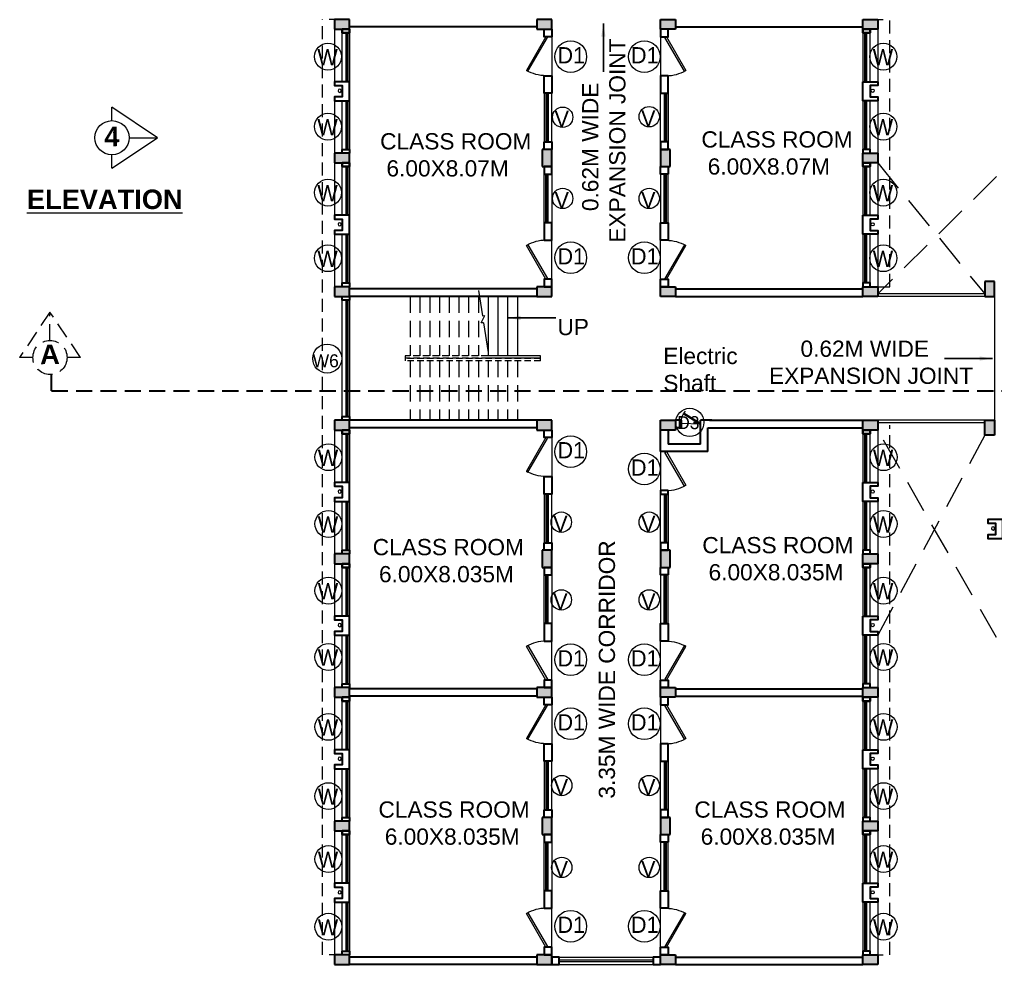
# Model space of a CAD drawing. Header units: millimetres. Extents: x 3614 to 12428, y -844 to 6844.
# Drawn here: x 5689 to 5719.05, y -704.4 to -675.29 of the extents above; entities that cross this region are included whole.
import ezdxf

# ---------------------------------------------------------------- set-up
doc = ezdxf.new("R2010")
doc.units = ezdxf.units.MM
doc.header["$LTSCALE"] = 40
doc.header["$MEASUREMENT"] = 0
doc.linetypes.add('DASHED', pattern=[0.75, 0.5, -0.25])
doc.linetypes.add('DASHED2', pattern=[0.375, 0.25, -0.125])
doc.layers.get('0').update_dxf_attribs({"linetype": 'CONTINUOUS', "lineweight": 20})
for name, color, linetype, lineweight in [('CLL LEV.', 15, 'CONTINUOUS', 18), ('Column', 252, 'CONTINUOUS', 30), ('Column Hatch', 253, 'CONTINUOUS', 13), ('Door', 54, 'CONTINUOUS', 18), ('EXPANSION JOINT', 248, 'CONTINUOUS', 20), ('Fixture', 44, 'CONTINUOUS', 15), ('Hidden', 30, 'DASHED', 18), ('Railing', 23, 'CONTINUOUS', 18), ('Section', 72, 'DASHED2', 30), ('Stair', 1, 'CONTINUOUS', 15), ('TEXT', 7, 'CONTINUOUS', 20), ('title', 7, 'CONTINUOUS', 35), ('Ventilator', 6, 'DASHED', 18), ('Wall', 7, 'CONTINUOUS', 30), ('Window', 150, 'CONTINUOUS', 15), ('Window-Wall', 7, 'CONTINUOUS', 18)]:
    doc.layers.add(name, color=color, linetype=linetype, lineweight=lineweight)
doc.styles.add('DIM', font='arial.ttf')
doc.styles.add('L120', font='simplex.shx', dxfattribs={"height": 1})
doc.styles.get("Standard").update_dxf_attribs({"font": 'txt.shx', "height": 0.03937})
doc.styles.add('STYLE9', font='GOTHIC.TTF')
doc.styles.add('Tabrej', font='GOTHIC.TTF')
doc.styles.add('Tabrej.', font='GOTHIC.TTF', dxfattribs={"height": 1})
doc.dimstyles.get("Standard").update_dxf_attribs({"dimtxt": 0.18, "dimasz": 0.18, "dimexe": 0.18, "dimexo": 0.0625, "dimgap": 0.09, "dimtad": 0, "dimtih": 1, "dimtoh": 1, "dimdec": 4, "dimzin": 0, "dimdsep": 46, "dimtxsty": 'Standard', "dimcen": 0.09, "dimadec": 0, "dimazin": 0, "dimtfac": 1, "dimtdec": 4, "dimtofl": 0, "dimtmove": 0, "dimatfit": 3, "dimfxl": 0, "dimtolj": 1, "dimtzin": 0, "dimarcsym": 0})

# ---------------------------------------------------------------- blocks, each defined once
blk = doc.blocks.new('COLM 530')
at = {"layer": 'Column Hatch'}
h = blk.add_hatch(color=0, dxfattribs=at)
h.dxf.hatch_style = 1
h.paths.add_polyline_path([(5443.518, -633.795), (5443.218, -633.795), (5443.218, -634.325), (5443.518, -634.325)])
at = {"layer": 'Column'}
for p, q in [((5443.518, -633.795), (5443.218, -633.795)), ((5443.218, -633.795), (5443.218, -634.325)), ((5443.518, -634.325), (5443.518, -633.795)), ((5443.218, -634.325), (5443.518, -634.325))]:
    blk.add_line(p, q, dxfattribs=at)
blk = doc.blocks.new('COLUMN 546')
at = {"layer": 'Column Hatch'}
h = blk.add_hatch(color=0, dxfattribs=at)
h.dxf.hatch_style = 1
h.paths.add_polyline_path([(0, 0), (0.3, 0), (0.3, 0.46), (0, 0.46)])
at = {"layer": 'Column'}
for p, q in [((0.3, 0.46), (0, 0.46)), ((0, 0.46), (0, 0)), ((0.3, 0), (0.3, 0.46)), ((0, 0), (0.3, 0))]:
    blk.add_line(p, q, dxfattribs=at)
blk = doc.blocks.new('VENT 2')
at = {"layer": 'Ventilator', "linetype": 'Continuous', "ltscale": 0.02}
for p, q in [((0, 0.182), (1.5, 0.182)), ((0, 0.152), (1.5, 0.152))]:
    blk.add_line(p, q, dxfattribs=at)
at = {"layer": 'Window-Wall'}
for p, q in [((0, 0.23), (1.5, 0.23)), ((0, 0), (0, 0.23)), ((0, 0.115), (1.5, 0.115)), ((1.5, 0), (0, 0)), ((1.5, 0.23), (1.5, 0))]:
    blk.add_line(p, q, dxfattribs=at)
blk = doc.blocks.new('*U18')
for p, q in [((0, 0), (0, -6)), ((40, 0), (40, -6))]:
    blk.add_line(p, q)
blk.add_lwpolyline([(0, 0), (34.6, 20), (35.5, 18.5), (0.9, -1.5)], close=True)
blk.add_arc((0, 0), 40, 0, 30)
blk = doc.blocks.new('DOOR1')
at = {"layer": 'Door'}
blk.add_line((0, 0), (1.2, 0), dxfattribs=at)
at = {"layer": 'Door', "xscale": 0.0300000000000013, "yscale": 0.0300000000000013, "zscale": 0.0300000000000013}
blk.add_blockref('*U18', (0, 0.18), dxfattribs=at)
blk = doc.blocks.new('class 1')
at = {"layer": 'Wall'}
for points in [[(0.23, -0.035), (0, -0.035), (0, -0.265), (0.23, -0.265), (0.23, -0.035)], [(0.23, -1.465), (0, -1.465), (0, -2.005), (0.23, -2.005), (0.23, -1.465)], [(0.23, -3.505), (0, -3.505), (0, -3.735), (0.23, -3.735), (0.23, -3.505)]]:
    blk.add_lwpolyline(points, dxfattribs=at)
at = {"layer": 'Wall', "rotation": 270}
for name, p in [('DOOR1', (0, -0.265)), ('VENT 2', (0, -2.005))]:
    blk.add_blockref(name, p, dxfattribs=at)
blk = doc.blocks.new('WINDOW 1')
at = {"layer": 'CLL LEV.'}
for p, q in [((-0.115, -0.23), (-0.115, -0.46)), ((1.615, -0.23), (1.615, -0.46)), ((-0.115, -0.46), (1.615, -0.46))]:
    blk.add_line(p, q, dxfattribs=at)
at = {"layer": 'Window'}
for p, q in [((0, -0.051), (1.5, -0.051)), ((0, -0.081), (1.5, -0.081))]:
    blk.add_line(p, q, dxfattribs=at)
at = {"layer": 'Window-Wall'}
for p, q in [((0, 0), (1.5, 0)), ((0, -0.23), (0, 0)), ((1.5, 0), (1.5, -0.23)), ((0, -0.115), (1.5, -0.115)), ((1.5, -0.23), (0, -0.23))]:
    blk.add_line(p, q, dxfattribs=at)
blk = doc.blocks.new('SHAFT2')
at = {"layer": 'Fixture'}
blk.add_circle((0.302, 0.307), 0.05, dxfattribs=at)
at = {"layer": 'Wall'}
blk.add_lwpolyline([(0, 0.585), (0.46, 0.585), (0.46, 0.47), (0.23, 0.47), (0.23, 0.115), (0.46, 0.115), (0.46, 0), (0, 0), (0, 0.585)], dxfattribs=at)
blk = doc.blocks.new('Door - Left Hung 36 in.')
at = {"layer": 'Door'}
blk.add_line((0.8, -1.3), (35.9, -1.3), dxfattribs=at)
blk.add_lwpolyline([(0.8, -1.3), (0, 0), (31.2, 18), (31.9, 16.7)], close=True, dxfattribs=at)
blk.add_arc((0, 0), 36, 0, 37.3101, dxfattribs=at)
blk = doc.blocks.new('drt')
at = {"layer": 'TEXT', "ltscale": 0.05}
for p, q in [((7.106, 2.255), (7.106, 2.667)), ((8.505, 1.729), (7.106, 2.667)), ((7.106, 0.79), (8.505, 1.729)), ((7.632, 1.729), (8.505, 1.729)), ((7.106, 0.79), (7.106, 1.203))]:
    blk.add_line(p, q, dxfattribs=at)
blk.add_circle((7.106, 1.729), 0.526, dxfattribs=at)
at = {"layer": 'TEXT', "insert": (6.865, 2.063), "char_height": 0.6, "attachment_point": 1, "rotation": 1.0017, "style": 'Tabrej.'}
blk.add_mtext_dynamic_manual_height_columns('{\\fArial|b1|i0|c0|p34;4}', width=20.54056, gutter_width=5, heights=[0], dxfattribs=at)
at = {"layer": 'TEXT', "insert": (4.487, 0.133), "char_height": 0.6, "attachment_point": 1, "style": 'Tabrej.'}
blk.add_mtext_dynamic_manual_height_columns('{\\fArial|b1|i0|c0|p34;\\LELEVATION }', width=20.54056, gutter_width=5, heights=[0], dxfattribs=at)
blk = doc.blocks.new('projdc')
at = {"layer": 'Hidden', "ltscale": 0.02}
for p, q in [((5531.832, -339.039), (5531.832, -310.234)), ((5532.432, -310.234), (5531.832, -310.234)), ((5548.702, -310.234), (5549.302, -310.234)), ((5549.302, -318.466), (5549.302, -310.234)), ((5549.302, -339.039), (5549.302, -322.731)), ((5532.432, -339.039), (5531.832, -339.039)), ((5548.702, -339.039), (5549.302, -339.039))]:
    blk.add_line(p, q, dxfattribs=at)
at = {"layer": 'Hidden', "ltscale": 0.05}
blk.add_line((5548.702, -318.464), (5549.302, -318.466), dxfattribs=at)
blk = doc.blocks.new('DDDD')
at = {"layer": 'TEXT', "color": 3, "ltscale": 0.2}
blk.add_circle((2085.909, -1030.934), 0.488, dxfattribs=at)
at = {"layer": 'TEXT', "color": 3, "style": 'STYLE9'}
blk.add_text('D1', height=0.5, dxfattribs=at).set_placement((2085.496, -1031.139))
blk = doc.blocks.new('shaft dooerr')
at = {"layer": 'TEXT', "color": 3, "ltscale": 0.2}
blk.add_circle((5444.341, -671.654), 0.435, dxfattribs=at)
at = {"layer": 'TEXT', "color": 3, "style": 'STYLE9'}
blk.add_text('D3', height=0.4, dxfattribs=at).set_placement((5443.954, -671.86))
blk = doc.blocks.new('W')
at = {"layer": 'TEXT', "color": 3}
blk.add_circle((2080.863, -1087.688), 0.414, dxfattribs=at)
at = {"layer": 'TEXT', "color": 3, "style": 'STYLE9'}
blk.add_text('W', height=0.5, dxfattribs=at).set_placement((2080.534, -1087.956))
blk = doc.blocks.new('VVV')
at = {"layer": 'TEXT', "color": 3, "ltscale": 0.2}
blk.add_circle((2082.528, -1073.943), 0.314, dxfattribs=at)
at = {"layer": 'TEXT', "color": 3, "style": 'STYLE9'}
blk.add_text('V', height=0.5, dxfattribs=at).set_placement((2082.277, -1074.243))
blk = doc.blocks.new('GFGRG')
at = {"layer": 'TEXT', "color": 3}
blk.add_circle((5531.941, -685.736), 0.448, dxfattribs=at)
at = {"layer": 'TEXT', "color": 3, "style": 'STYLE9'}
blk.add_text('W6', height=0.4, dxfattribs=at).set_placement((5531.494, -686.004))
blk = doc.blocks.new('BDHVBFH')
at = {"layer": 'Section', "color": 7, "linetype": 'ByBlock', "lineweight": 20, "ltscale": 0.05}
for p, q in [((5432.399, -574.787), (5431.461, -576.186)), ((5432.399, -575.66), (5432.399, -574.787)), ((5433.338, -576.186), (5432.399, -574.787)), ((5431.873, -576.186), (5431.461, -576.186)), ((5433.338, -576.186), (5432.925, -576.186))]:
    blk.add_line(p, q, dxfattribs=at)
blk.add_circle((5432.399, -576.186), 0.526, dxfattribs=at)
blk = doc.blocks.new('SEC AA')
at = {"layer": 'Section', "ltscale": 0.05}
for q in [(5428.116, -321.164), (5509.295, -321.664)]:
    blk.add_line((5428.116, -321.664), q, dxfattribs=at)
at = {"layer": 'Section'}
blk.add_blockref('BDHVBFH', (-4.334, 255.545), dxfattribs=at)
at = {"layer": 'Section', "insert": (5427.753, -320.249), "char_height": 0.6, "attachment_point": 1, "rotation": 1.0017, "style": 'Tabrej'}
blk.add_mtext_dynamic_manual_height_columns('{\\fArial|b1|i0|c0|p34;A}', width=20.54056, gutter_width=5, heights=[0], dxfattribs=at)

msp = doc.modelspace()

# ---------------------------------------------------------------- linework, layer by layer
at = {"layer": 'EXPANSION JOINT', "linetype": 'ByBlock', "ltscale": 0.05}
msp.add_line((5719.0194, -683.8225), (5719.0194, -687.6375), dxfattribs=at)
at = {"layer": 'Railing', "linetype": 'ByBlock', "ltscale": 0.05}
for p, q in [((5718.7194, -683.7425), (5715.4264, -683.7425)), ((5718.7194, -683.8225), (5715.4264, -683.8225)), ((5705.0414, -685.6525), (5703.4149, -685.6525)), ((5705.0414, -685.7275), (5703.4269, -685.7275)), ((5705.0414, -685.7275), (5705.0414, -685.6525)), ((5718.7194, -687.6375), (5715.4264, -687.6375)), ((5718.7194, -687.7175), (5715.4264, -687.7175))]:
    msp.add_line(p, q, dxfattribs=at)
at = {"layer": 'Railing', "linetype": 'DASHED2', "ltscale": 0.02}
for p, q in [((5703.4148, -685.6525), (5700.8764, -685.6525)), ((5700.8764, -685.6525), (5700.8764, -685.7275)), ((5703.4267, -685.7275), (5700.8764, -685.7275)), ((5705.0414, -685.7325), (5700.8764, -685.7325)), ((5700.8764, -685.7325), (5700.8764, -685.8075)), ((5705.0414, -685.8075), (5700.8764, -685.8075)), ((5705.0414, -685.8075), (5705.0414, -685.7325))]:
    msp.add_line(p, q, dxfattribs=at)
at = {"layer": 'Stair', "linetype": 'DASHED2', "ltscale": 0.05}
for p, q in [((5701.0264, -683.8225), (5701.0264, -685.6525)), ((5701.3264, -683.8225), (5701.3264, -685.6525)), ((5701.6264, -683.8225), (5701.6264, -685.6525)), ((5701.9264, -683.8225), (5701.9264, -685.6525)), ((5702.2264, -683.8225), (5702.2264, -685.6525)), ((5702.5264, -683.8225), (5702.5264, -685.6525)), ((5702.8264, -683.8225), (5702.8264, -685.6525)), ((5703.1264, -683.8225), (5703.1264, -685.6525)), ((5701.0264, -685.8075), (5701.0264, -687.6375)), ((5701.3264, -685.8075), (5701.3264, -687.6375)), ((5701.6264, -685.8075), (5701.6264, -687.6375)), ((5701.9264, -685.8075), (5701.9264, -687.6375)), ((5702.2264, -685.8075), (5702.2264, -687.6375)), ((5702.5264, -685.8075), (5702.5264, -687.6375)), ((5702.8264, -685.8075), (5702.8264, -687.6375)), ((5703.1264, -685.8075), (5703.1264, -687.6375)), ((5703.4264, -685.8075), (5703.4264, -687.6375)), ((5703.7264, -685.8075), (5703.7264, -687.6375)), ((5704.0264, -685.8075), (5704.0264, -687.6375)), ((5704.3264, -685.8075), (5704.3264, -687.6375))]:
    msp.add_line(p, q, dxfattribs=at)
at = {"layer": 'Stair', "ltscale": 0.05}
for p, q in [((5703.4264, -683.8225), (5703.4264, -685.6525)), ((5703.7264, -683.8225), (5703.7264, -685.6525)), ((5704.0264, -683.8225), (5704.0264, -685.6525)), ((5704.3264, -683.8225), (5704.3264, -685.6525))]:
    msp.add_line(p, q, dxfattribs=at)
at = {"layer": 'TEXT', "ltscale": 0.05}
for p, q in [((5703.1264, -683.6385), (5703.2487, -684.4149)), ((5703.2122, -684.6341), (5703.3288, -684.4093)), ((5703.2825, -684.6297), (5703.2122, -684.6341)), ((5703.2487, -684.4149), (5703.3288, -684.4093)), ((5703.2825, -684.6297), (5703.4264, -685.5435))]:
    msp.add_line(p, q, dxfattribs=at)
at = {"layer": 'title', "ltscale": 0.05}
msp.add_line((5703.2433, -684.3809), (5703.2433, -684.3809), dxfattribs=at)
at = {"layer": 'Wall'}
for p, q in [((5704.9264, -675.5225), (5699.1564, -675.5225)), ((5709.1964, -675.5225), (5714.9664, -675.5225)), ((5704.9264, -683.5925), (5699.1564, -683.5925)), ((5709.1964, -683.5925), (5714.9664, -683.5925)), ((5704.9264, -683.8225), (5699.1564, -683.8225)), ((5709.1964, -683.8225), (5714.9664, -683.8225)), ((5704.9264, -687.6375), (5699.1564, -687.6375)), ((5709.3664, -687.6375), (5709.1964, -687.6375)), ((5709.3664, -687.6375), (5709.3665, -687.8674)), ((5709.9664, -688.3675), (5709.9664, -687.6375)), ((5710.3114, -687.6375), (5709.9664, -687.6375)), ((5710.2425, -687.6375), (5714.9664, -687.6375)), ((5704.9264, -687.8675), (5699.1564, -687.8675)), ((5708.7364, -688.5975), (5708.7364, -687.9375)), ((5708.9664, -687.9375), (5708.9664, -688.3675)), ((5709.3665, -687.8674), (5709.1964, -687.8675)), ((5710.1964, -687.8675), (5714.9664, -687.8675)), ((5710.1964, -688.5975), (5710.1964, -687.8675)), ((5709.9664, -688.3675), (5708.9664, -688.3675)), ((5708.9664, -688.5975), (5708.7364, -688.5975)), ((5710.1964, -688.5975), (5708.9664, -688.5975)), ((5704.9264, -695.9025), (5699.1564, -695.9025)), ((5709.1964, -695.9025), (5714.9664, -695.9025)), ((5704.9264, -696.1325), (5699.1564, -696.1325)), ((5709.1964, -696.1325), (5714.9664, -696.1325)), ((5704.9264, -704.1675), (5699.1564, -704.1675)), ((5709.1964, -704.1675), (5714.9664, -704.1675)), ((5704.9264, -704.3975), (5699.1564, -704.3975)), ((5709.1964, -704.3975), (5714.9664, -704.3975))]:
    msp.add_line(p, q, dxfattribs=at)
for points in [[(5698.9264, -675.5925), (5698.9264, -675.7075), (5699.1564, -675.7075), (5699.1564, -675.5925), (5698.9264, -675.5925)], [(5698.9264, -675.7075), (5698.9264, -675.5925), (5699.1564, -675.5925), (5699.1564, -675.7075), (5698.9264, -675.7075)], [(5715.1964, -675.5925), (5715.1964, -675.7075), (5714.9664, -675.7075), (5714.9664, -675.5925), (5715.1964, -675.5925)], [(5715.1964, -675.7075), (5715.1964, -675.5925), (5714.9664, -675.5925), (5714.9664, -675.7075), (5715.1964, -675.7075)], [(5698.9264, -679.4075), (5698.9264, -679.2925), (5699.1564, -679.2925), (5699.1564, -679.4075), (5698.9264, -679.4075)], [(5715.1964, -679.4075), (5715.1964, -679.2925), (5714.9664, -679.2925), (5714.9664, -679.4075), (5715.1964, -679.4075)], [(5698.9264, -679.7075), (5698.9264, -679.8225), (5699.1564, -679.8225), (5699.1564, -679.7075), (5698.9264, -679.7075)], [(5698.9264, -679.8225), (5698.9264, -679.7075), (5699.1564, -679.7075), (5699.1564, -679.8225), (5698.9264, -679.8225)], [(5715.1964, -679.7075), (5715.1964, -679.8225), (5714.9664, -679.8225), (5714.9664, -679.7075), (5715.1964, -679.7075)], [(5715.1964, -679.8225), (5715.1964, -679.7075), (5714.9664, -679.7075), (5714.9664, -679.8225), (5715.1964, -679.8225)], [(5698.9264, -683.5225), (5698.9264, -683.4075), (5699.1564, -683.4075), (5699.1564, -683.5225), (5698.9264, -683.5225)], [(5715.1964, -683.5225), (5715.1964, -683.4075), (5714.9664, -683.4075), (5714.9664, -683.5225), (5715.1964, -683.5225)], [(5698.9264, -683.9375), (5698.9264, -683.8225), (5699.1564, -683.8225), (5699.1564, -683.9375), (5698.9264, -683.9375)], [(5698.9264, -687.6375), (5698.9264, -687.5225), (5699.1564, -687.5225), (5699.1564, -687.6375), (5698.9264, -687.6375)], [(5698.9264, -687.9375), (5698.9264, -688.0525), (5699.1564, -688.0525), (5699.1564, -687.9375), (5698.9264, -687.9375)], [(5698.9264, -688.0525), (5698.9264, -687.9375), (5699.1564, -687.9375), (5699.1564, -688.0525), (5698.9264, -688.0525)], [(5715.1964, -687.9375), (5715.1964, -688.0525), (5714.9664, -688.0525), (5714.9664, -687.9375), (5715.1964, -687.9375)], [(5715.1964, -688.0525), (5715.1964, -687.9375), (5714.9664, -687.9375), (5714.9664, -688.0525), (5715.1964, -688.0525)], [(5708.9664, -689.7975), (5708.7364, -689.7975), (5708.7364, -689.9083), (5708.9664, -689.9083), (5708.9664, -689.7975)], [(5708.9664, -691.4083), (5708.7364, -691.4083), (5708.7364, -691.6383), (5708.9664, -691.6383), (5708.9664, -691.4083)], [(5698.9264, -691.7525), (5698.9264, -691.6375), (5699.1564, -691.6375), (5699.1564, -691.7525), (5698.9264, -691.7525)], [(5715.1964, -691.7525), (5715.1964, -691.6375), (5714.9664, -691.6375), (5714.9664, -691.7525), (5715.1964, -691.7525)], [(5698.9264, -692.0525), (5698.9264, -692.1675), (5699.1564, -692.1675), (5699.1564, -692.0525), (5698.9264, -692.0525)], [(5698.9264, -692.1675), (5698.9264, -692.0525), (5699.1564, -692.0525), (5699.1564, -692.1675), (5698.9264, -692.1675)], [(5715.1964, -692.0525), (5715.1964, -692.1675), (5714.9664, -692.1675), (5714.9664, -692.0525), (5715.1964, -692.0525)], [(5715.1964, -692.1675), (5715.1964, -692.0525), (5714.9664, -692.0525), (5714.9664, -692.1675), (5715.1964, -692.1675)], [(5698.9264, -695.8675), (5698.9264, -695.7525), (5699.1564, -695.7525), (5699.1564, -695.8675), (5698.9264, -695.8675)], [(5715.1964, -695.8675), (5715.1964, -695.7525), (5714.9664, -695.7525), (5714.9664, -695.8675), (5715.1964, -695.8675)], [(5698.9264, -696.1675), (5698.9264, -696.2825), (5699.1564, -696.2825), (5699.1564, -696.1675), (5698.9264, -696.1675)], [(5698.9264, -696.2825), (5698.9264, -696.1675), (5699.1564, -696.1675), (5699.1564, -696.2825), (5698.9264, -696.2825)], [(5705.1564, -696.1675), (5705.3864, -696.1675), (5705.3864, -696.3975), (5705.1564, -696.3975), (5705.1564, -696.1675)], [(5708.9664, -696.1675), (5708.7364, -696.1675), (5708.7364, -696.3975), (5708.9664, -696.3975), (5708.9664, -696.1675)], [(5715.1964, -696.1675), (5715.1964, -696.2825), (5714.9664, -696.2825), (5714.9664, -696.1675), (5715.1964, -696.1675)], [(5715.1964, -696.2825), (5715.1964, -696.1675), (5714.9664, -696.1675), (5714.9664, -696.2825), (5715.1964, -696.2825)], [(5705.1564, -697.5975), (5705.3864, -697.5975), (5705.3864, -698.1375), (5705.1564, -698.1375), (5705.1564, -697.5975)], [(5708.9664, -697.5975), (5708.7364, -697.5975), (5708.7364, -698.1375), (5708.9664, -698.1375), (5708.9664, -697.5975)], [(5705.1564, -699.6375), (5705.3864, -699.6375), (5705.3864, -699.8675), (5705.1564, -699.8675), (5705.1564, -699.6375)], [(5708.9664, -699.6375), (5708.7364, -699.6375), (5708.7364, -699.8675), (5708.9664, -699.8675), (5708.9664, -699.6375)], [(5698.9264, -699.9825), (5698.9264, -699.8675), (5699.1564, -699.8675), (5699.1564, -699.9825), (5698.9264, -699.9825)], [(5715.1964, -699.9825), (5715.1964, -699.8675), (5714.9664, -699.8675), (5714.9664, -699.9825), (5715.1964, -699.9825)], [(5698.9264, -700.2825), (5698.9264, -700.3975), (5699.1564, -700.3975), (5699.1564, -700.2825), (5698.9264, -700.2825)], [(5698.9264, -700.3975), (5698.9264, -700.2825), (5699.1564, -700.2825), (5699.1564, -700.3975), (5698.9264, -700.3975)], [(5715.1964, -700.2825), (5715.1964, -700.3975), (5714.9664, -700.3975), (5714.9664, -700.2825), (5715.1964, -700.2825)], [(5715.1964, -700.3975), (5715.1964, -700.2825), (5714.9664, -700.2825), (5714.9664, -700.3975), (5715.1964, -700.3975)], [(5705.1564, -700.6267), (5705.3864, -700.6267), (5705.3864, -700.3967), (5705.1564, -700.3967), (5705.1564, -700.6267)], [(5708.9664, -700.6275), (5708.7364, -700.6275), (5708.7364, -700.3975), (5708.9664, -700.3975), (5708.9664, -700.6275)], [(5705.1564, -702.6675), (5705.3864, -702.6675), (5705.3864, -702.1267), (5705.1564, -702.1267), (5705.1564, -702.6675)], [(5708.9664, -702.6675), (5708.7364, -702.6675), (5708.7364, -702.1275), (5708.9664, -702.1275), (5708.9664, -702.6675)], [(5705.1564, -704.0975), (5705.3864, -704.0975), (5705.3864, -703.8675), (5705.1564, -703.8675), (5705.1564, -704.0975)], [(5708.9664, -704.0975), (5708.7364, -704.0975), (5708.7364, -703.8675), (5708.9664, -703.8675), (5708.9664, -704.0975)], [(5698.9264, -704.0975), (5698.9264, -703.9825), (5699.1564, -703.9825), (5699.1564, -704.0975), (5698.9264, -704.0975)], [(5705.6164, -704.3975), (5705.6164, -704.1675), (5705.3864, -704.1675), (5705.3864, -704.3975), (5705.6164, -704.3975)], [(5708.7364, -704.3975), (5708.7364, -704.1675), (5708.5064, -704.1675), (5708.5064, -704.3975), (5708.7364, -704.3975)], [(5715.1964, -704.0975), (5715.1964, -703.9825), (5714.9664, -703.9825), (5714.9664, -704.0975), (5715.1964, -704.0975)]]:
    msp.add_lwpolyline(points, dxfattribs=at)
at = {"layer": 'Window'}
for p, q in [((5699.0754, -683.9375), (5699.0754, -687.5225)), ((5699.1054, -683.9375), (5699.1054, -687.5225))]:
    msp.add_line(p, q, dxfattribs=at)
at = {"layer": 'Window', "linetype": 'ByBlock', "ltscale": 0.05}
for p, q in [((5705.6164, -704.2575), (5708.5064, -704.2575)), ((5705.6164, -704.3075), (5708.5064, -704.3075))]:
    msp.add_line(p, q, dxfattribs=at)
at = {"layer": 'Window-Wall', "linetype": 'DASHED', "ltscale": 0.05}
for p, q in [((5715.4264, -679.7075), (5718.7194, -683.7425)), ((5719.0814, -680.1325), (5715.4264, -683.7425)), ((5719.0814, -694.3275), (5715.4264, -687.9375)), ((5718.7194, -688.0975), (5715.4264, -694.2525))]:
    msp.add_line(p, q, dxfattribs=at)
at = {"layer": 'Window-Wall'}
for p, q in [((5698.9264, -687.5225), (5698.9264, -683.9375)), ((5699.0414, -683.9375), (5699.0414, -687.5225)), ((5699.1564, -683.9375), (5699.1564, -687.5225)), ((5699.1564, -687.5225), (5698.9264, -687.5225))]:
    msp.add_line(p, q, dxfattribs=at)
at = {"layer": 'Window-Wall', "linetype": 'ByBlock', "ltscale": 0.05}
for p, q in [((5705.6164, -704.1675), (5708.5064, -704.1675)), ((5705.6164, -704.3975), (5708.5064, -704.3975))]:
    msp.add_line(p, q, dxfattribs=at)

# ---------------------------------------------------------------- block references
at = {"color": 7, "extrusion": (0, 0, -1), "xscale": -1, "zscale": -1, "rotation": 270}
for p in [(-5699.1564, -675.5925), (-5705.3864, -675.5925), (-5699.1564, -679.7075), (-5699.1564, -683.8225), (-5705.3864, -683.8225), (-5699.1564, -687.9375), (-5705.3864, -687.9375), (-5699.1564, -692.0525), (-5699.1564, -696.1675), (-5705.3864, -696.1675), (-5699.1564, -700.2825), (-5699.1564, -704.3975), (-5705.3864, -704.3975)]:
    msp.add_blockref('COLUMN 546', p, dxfattribs=at)
at = {"color": 7, "extrusion": (0, 0, -1), "zscale": -1}
for p, rotation in [((-5708.7364, -675.5925), 90.00000000000001), ((-5714.9664, -675.5925), 90.00000000000001), ((-5714.9664, -679.7075), 90.00000000000001), ((-5708.7364, -683.8225), 90.00000000000001), ((-5714.9664, -683.8225), 90.00000000000001), ((-5708.7364, -687.9375), 90.00000000000001), ((-5714.9664, -687.9375), 90.00000000000001), ((-5718.7194, -687.6375), 180), ((-5714.9664, -692.0525), 90.00000000000001), ((-5708.7364, -696.1675), 90.00000000000001), ((-5714.9664, -696.1675), 90.00000000000001), ((-5714.9664, -700.2825), 90.00000000000001), ((-5708.7364, -704.3975), 90.00000000000001), ((-5714.9664, -704.3975), 90.00000000000001)]:
    msp.add_blockref('COLUMN 546', p, dxfattribs=dict(at, rotation=rotation))
at = {"linetype": 'ByBlock', "xscale": -1}
for p in [(5705.3864, -675.5575), (5705.3864, -687.9025)]:
    msp.add_blockref('class 1', p, dxfattribs=at)
at = {"linetype": 'ByBlock'}
for name, p in [('class 1', (5708.7364, -675.5575)), ('SHAFT2', (5714.9664, -677.7925)), ('SHAFT2', (5714.9664, -681.9075)), ('SHAFT2', (5714.9664, -690.1375)), ('SHAFT2', (5714.9664, -694.2525)), ('SHAFT2', (5714.9664, -698.3675)), ('SHAFT2', (5714.9664, -702.4825))]:
    msp.add_blockref(name, p, dxfattribs=at)
at = {"linetype": 'ByBlock', "extrusion": (0, 0, -1), "zscale": -1}
for p in [(-5699.1564, -677.7925), (-5699.1564, -681.9075), (-5699.1564, -690.1375), (-5719.2764, -691.275), (-5699.1564, -694.2525), (-5699.1564, -698.3675), (-5699.1564, -702.4825)]:
    msp.add_blockref('SHAFT2', p, dxfattribs=at)
for p in [(261.8686, -45.4976), (265.5186, -45.4976), (261.8686, -57.8434), (265.5186, -57.8434), (261.8686, -66.0726), (265.5186, -66.0726)]:
    msp.add_blockref('COLM 530', p)
at = {"linetype": 'ByBlock', "rotation": 180}
for p in [(5705.3864, -683.5575), (5705.3864, -695.9025)]:
    msp.add_blockref('class 1', p, dxfattribs=at)
at = {"linetype": 'ByBlock', "xscale": -1, "rotation": 180}
for p in [(5708.7364, -683.5575), (5708.7364, -695.9025)]:
    msp.add_blockref('class 1', p, dxfattribs=at)
at = {"color": 7, "extrusion": (0, 0, -1), "xscale": -1, "zscale": -1}
msp.add_blockref('COLUMN 546', (-5718.7194, -683.8225), dxfattribs=at)
at = {"layer": 'CLL LEV.', "rotation": 270}
for p in [(5699.1564, -675.7075), (5699.1564, -677.7925), (5699.1564, -679.8225), (5699.1564, -681.9075), (5699.1564, -688.0525), (5699.1564, -690.1375), (5699.1564, -692.1675), (5699.1564, -694.2525), (5699.1564, -696.2825), (5699.1564, -698.3675), (5699.1564, -700.3975), (5699.1564, -702.4825)]:
    msp.add_blockref('WINDOW 1', p, dxfattribs=at)
at = {"layer": 'CLL LEV.', "extrusion": (0, 0, -1), "zscale": -1, "rotation": 270}
for p in [(-5714.9664, -675.7075), (-5714.9664, -677.7925), (-5714.9664, -679.8225), (-5714.9664, -681.9075), (-5714.9664, -688.0525), (-5714.9664, -690.1375), (-5714.9664, -692.1675), (-5714.9664, -694.2525), (-5714.9664, -696.2825), (-5714.9664, -698.3675), (-5714.9664, -700.3975), (-5714.9664, -702.4825)]:
    msp.add_blockref('WINDOW 1', p, dxfattribs=at)
at = {"layer": 'Door', "extrusion": (0, 0, -1), "xscale": 0.0166737001802426, "yscale": 0.0166737001802426, "zscale": -0.0166737001841632, "rotation": 1.671958642822621}
msp.add_blockref('Door - Left Hung 36 in.', (-5709.9664, -687.7312), dxfattribs=at)
at = {"layer": 'Hidden'}
msp.add_blockref('projdc', (166.4946, -365.0584), dxfattribs=at)
at = {"layer": 'Section'}
msp.add_blockref('SEC AA', (261.8686, -365.0605), dxfattribs=at)
at = {"layer": 'TEXT'}
for name, p in [('W', (3617.6318, 411.2526)), ('DDDD', (3620.0631, 354.4958)), ('DDDD', (3622.3264, 354.4958)), ('W', (3634.7347, 411.2526)), ('VVV', (3623.1933, 395.6398)), ('VVV', (3625.8584, 395.6575)), ('W', (3617.6318, 409.0968)), ('W', (3634.7347, 409.0968)), ('W', (3617.6318, 407.0645)), ('W', (3634.7347, 407.0645)), ('VVV', (3623.1933, 393.1402)), ('VVV', (3625.8584, 393.1402)), ('W', (3617.6318, 405.0436)), ('DDDD', (3620.0631, 348.3034)), ('DDDD', (3622.3264, 348.3034)), ('W', (3634.7347, 405.0436)), ('GFGRG', (166.5311, 0)), ('shaft dooerr', (265.2954, -16.0483)), ('DDDD', (3620.0631, 342.3308)), ('W', (3617.645, 398.9155)), ('W', (3634.741, 398.9155)), ('DDDD', (3622.3264, 341.7973)), ('W', (3617.645, 396.8588)), ('VVV', (3623.1516, 383.1691)), ('VVV', (3625.8584, 383.1691)), ('W', (3634.741, 396.8588)), ('W', (3617.645, 394.8033)), ('W', (3634.741, 394.8033)), ('VVV', (3623.1516, 380.7756)), ('VVV', (3625.8584, 380.7756)), ('W', (3617.645, 392.761)), ('DDDD', (3620.0631, 335.9214)), ('DDDD', (3622.3264, 335.9214)), ('W', (3634.741, 392.761)), ('W', (3617.645, 390.6091)), ('DDDD', (3620.0631, 333.9493)), ('DDDD', (3622.3264, 333.9493)), ('W', (3634.741, 390.6091)), ('VVV', (3623.1661, 375.057)), ('VVV', (3625.8584, 375.057)), ('W', (3617.645, 388.4764)), ('W', (3634.741, 388.4764)), ('W', (3617.645, 386.5364)), ('W', (3634.741, 386.5364)), ('VVV', (3623.1661, 372.5359)), ('VVV', (3625.8584, 372.5359)), ('W', (3617.645, 384.4532)), ('DDDD', (3620.0631, 327.7146)), ('DDDD', (3622.3264, 327.7146)), ('W', (3634.741, 384.4532))]:
    msp.add_blockref(name, p, dxfattribs=at)
at = {"layer": 'Wall'}
msp.add_blockref('drt', (5684.7356, -680.6628), dxfattribs=at)
for name, p, rotation in [('DOOR1', (5708.7364, -688.5975), 270), ('VENT 2', (5708.7364, -689.9083), 270), ('DOOR1', (5708.7364, -696.3975), 270), ('VENT 2', (5708.7364, -698.1375), 270), ('VENT 2', (5705.3864, -702.1267), 89.99999999999999), ('DOOR1', (5705.3864, -703.8675), 89.99999999999999)]:
    msp.add_blockref(name, p, dxfattribs=dict(at, rotation=rotation))
at = {"layer": 'Wall', "extrusion": (0, 0, -1), "zscale": -1}
for name, p, rotation in [('DOOR1', (-5705.3864, -696.3975), 270), ('VENT 2', (-5705.3864, -698.1375), 270), ('VENT 2', (-5708.7364, -702.1275), 90), ('DOOR1', (-5708.7364, -703.8675), 90)]:
    msp.add_blockref(name, p, dxfattribs=dict(at, rotation=rotation))

# ---------------------------------------------------------------- texts
at = {"layer": 'TEXT', "char_height": 0.5, "attachment_point": 1, "rotation": 90, "style": 'DIM'}
for s, insert in [('{\\fArial|b0|i0|c0|p34;     0.62M WIDE \\PEXPANSION JOINT}', (5706.321, -682.164)), ('{\\fArial|b0|i0|c0|p34;3.35M WIDE CORRIDOR}', (5706.8326, -699.2886))]:
    msp.add_mtext_dynamic_manual_height_columns(s, width=19.989683, gutter_width=5, heights=[0], dxfattribs=dict(at, insert=insert))
at = {"layer": 'TEXT', "char_height": 0.5, "attachment_point": 1, "style": 'DIM'}
for s, width, insert in [('{\\fArial|b0|i0|c0|p34;CLASS ROOM\\P 6.00X8.07M}', 19.989683, (5700.1004, -678.7938)), ('{\\fArial|b0|i0|c0|p34;CLASS ROOM\\P 6.00X8.07M}', 19.989683, (5709.994, -678.735)), ('{\\fArial|b0|i0|c0|p34;UP}', 1.50962, (5705.5601, -684.514)), ('{\\fArial|b0|i0|c0|p34;     0.62M WIDE \\PEXPANSION JOINT}', 19.989683, (5712.0752, -685.1817)), ('{\\fArial|b0|i0|c0|p34;Electric \\PShaft}', 19.989683, (5708.8198, -685.4042)), ('{\\fArial|b0|i0|c0|p34;CLASS ROOM\\P 6.00X8.035M}', 19.989683, (5710.0214, -691.2321)), ('{\\fArial|b0|i0|c0|p34;CLASS ROOM\\P 6.00X8.035M}', 19.989683, (5699.8711, -691.2913)), ('{\\fArial|b0|i0|c0|p34;CLASS ROOM\\P 6.00X8.035M}', 19.989683, (5700.0489, -699.3749)), ('{\\fArial|b0|i0|c0|p34;CLASS ROOM\\P 6.00X8.035M}', 19.989683, (5709.7772, -699.3749))]:
    msp.add_mtext_dynamic_manual_height_columns(s, width=width, gutter_width=5, heights=[0], dxfattribs=dict(at, insert=insert))

# ---------------------------------------------------------------- leaders
at = {"layer": 'TEXT'}
for points in [[(5706.9755, -675.4196), (5706.9755, -676.904)], [(5704.0237, -684.4835), (5705.5081, -684.4835)], [(5718.962, -685.7335), (5717.4776, -685.7335)]]:
    msp.add_leader(points, dimstyle='Standard', override={"dimscale": 40, "dimasz": 0.01, "dimgap": 0.09, "dimtad": 0, "dimpost": "'", "dimtxsty": 'L120', "dimarcsym": 1}, dxfattribs=at)

doc.saveas('drawing.dxf')
